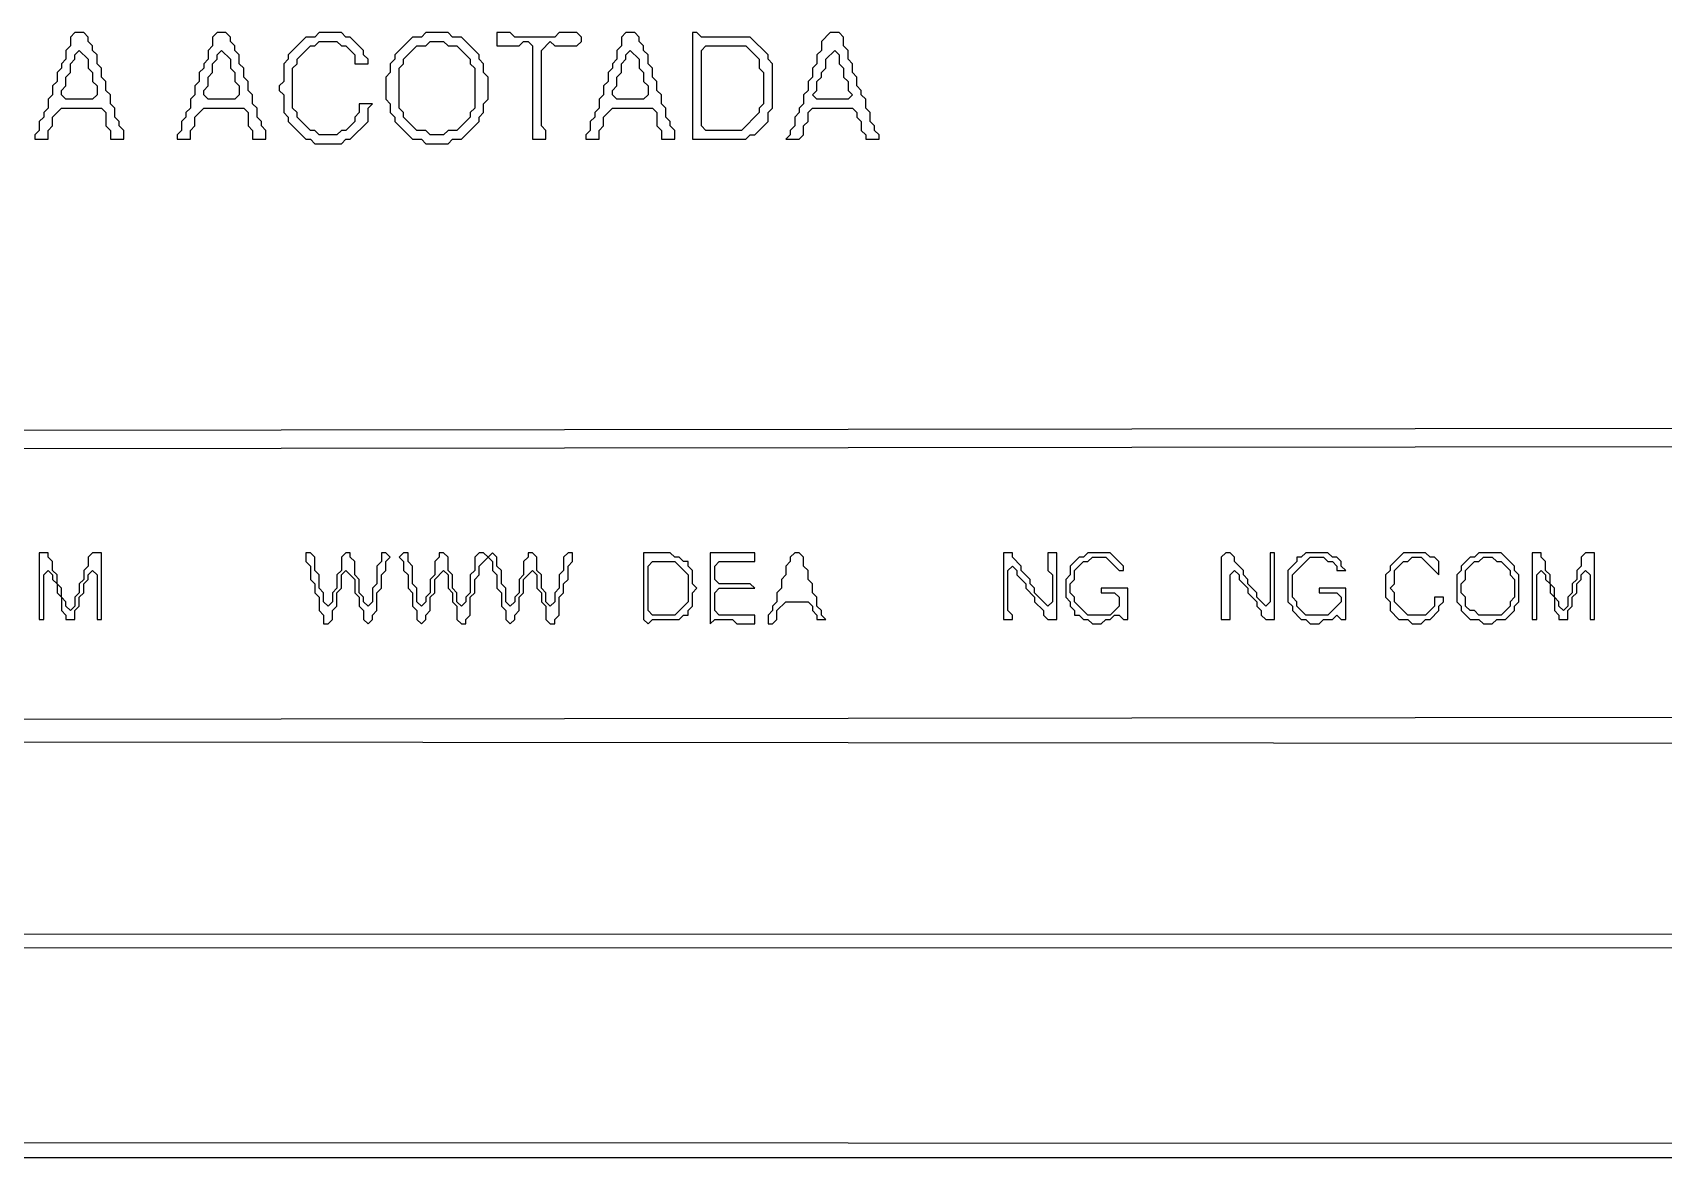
# Model space of a CAD drawing. Extents: x 17 to 323, y -435 to -5.
# Drawn here: x 248.95 to 285.65, y -434.9 to -409.6 of the extents above; entities that cross this region are included whole.
import ezdxf

# ---------------------------------------------------------------- set-up
doc = ezdxf.new("R2010")
doc.units = 0

msp = doc.modelspace()

# ---------------------------------------------------------------- linework, layer by layer
at = {"layer": 'CONTOURS'}
for p, q in [((249.8, -409.9), (249.7, -410)), ((249.9, -409.6), (249.8, -409.7)), ((249.8, -409.7), (249.8, -409.9)), ((250.1, -409.6), (249.9, -409.6)), ((250.2, -409.7), (250.1, -409.6)), ((250.2, -409.8), (250.2, -409.7)), ((250.3, -409.9), (250.2, -409.8)), ((250.3, -410), (250.3, -409.9)), ((253, -409.9), (252.9, -410)), ((253.1, -409.6), (253, -409.7)), ((253, -409.7), (253, -409.9)), ((253.3, -409.6), (253.1, -409.6)), ((253.4, -409.7), (253.3, -409.6)), ((253.4, -409.8), (253.4, -409.7)), ((253.5, -409.9), (253.4, -409.8)), ((253.5, -410), (253.5, -409.9)), ((255.1, -409.7), (254.7, -410.1)), ((254.9, -410.2), (255.2, -409.9)), ((255.3, -409.7), (255.1, -409.7)), ((255.2, -409.9), (255.3, -409.9)), ((255.4, -409.6), (255.3, -409.7)), ((255.3, -409.9), (255.4, -409.8)), ((255.9, -409.6), (255.4, -409.6)), ((255.4, -409.8), (255.8, -409.8)), ((255.8, -409.8), (255.9, -409.9)), ((256, -409.7), (255.9, -409.6)), ((255.9, -409.9), (256, -409.9)), ((256.1, -409.7), (256, -409.7)), ((256, -409.9), (256.2, -410.1)), ((256.4, -410), (256.1, -409.7)), ((257.5, -409.7), (257.1, -410.1)), ((257.3, -410.2), (257.6, -409.9)), ((257.7, -409.7), (257.5, -409.7)), ((257.6, -409.9), (257.8, -409.9)), ((257.8, -409.6), (257.7, -409.7)), ((258.3, -409.6), (257.8, -409.6)), ((257.8, -409.9), (257.9, -409.8)), ((257.9, -409.8), (258.2, -409.8)), ((258.2, -409.8), (258.3, -409.9)), ((258.4, -409.7), (258.3, -409.6)), ((258.3, -409.9), (258.5, -409.9)), ((258.6, -409.7), (258.4, -409.7)), ((258.5, -409.9), (258.8, -410.2)), ((259, -410.1), (258.6, -409.7)), ((259.4, -409.6), (259.4, -409.9)), ((259.7, -409.6), (259.4, -409.6)), ((259.4, -409.9), (259.9, -409.9)), ((259.8, -409.7), (259.7, -409.6)), ((260.7, -409.7), (259.8, -409.7)), ((259.9, -409.9), (260, -409.8)), ((260, -409.8), (260.1, -409.8)), ((260.1, -409.8), (260.2, -409.9)), ((260.2, -409.9), (260.2, -412)), ((260.4, -410), (260.6, -409.8)), ((260.6, -409.8), (260.7, -409.9)), ((260.8, -409.6), (260.7, -409.7)), ((260.7, -409.9), (261.2, -409.9)), ((261.2, -409.6), (260.8, -409.6)), ((261.3, -409.7), (261.2, -409.6)), ((261.2, -409.9), (261.3, -409.8)), ((261.3, -409.8), (261.3, -409.7)), ((262.2, -409.9), (262.1, -410)), ((262.3, -409.6), (262.2, -409.7)), ((262.2, -409.7), (262.2, -409.9)), ((262.5, -409.6), (262.3, -409.6)), ((262.6, -409.7), (262.5, -409.6)), ((262.6, -409.8), (262.6, -409.7)), ((262.7, -409.9), (262.6, -409.8)), ((262.7, -410), (262.7, -409.9)), ((263.8, -409.6), (263.8, -412)), ((263.9, -409.6), (263.8, -409.6)), ((264, -409.7), (263.9, -409.6)), ((265.1, -409.7), (264, -409.7)), ((264, -410), (264.1, -409.9)), ((264.1, -409.9), (265, -409.9)), ((265, -409.9), (265.3, -410.2)), ((265.5, -410.1), (265.1, -409.7)), ((266.9, -409.6), (266.7, -409.8)), ((266.7, -409.8), (266.7, -410)), ((267.1, -409.6), (266.9, -409.6)), ((267.2, -409.7), (267.1, -409.6)), ((267.2, -409.9), (267.2, -409.7)), ((267.3, -410), (267.2, -409.9)), ((249.7, -410.2), (249.6, -410.3)), ((249.6, -410.3), (249.6, -410.4)), ((249.7, -410), (249.7, -410.2)), ((249.8, -410.3), (249.9, -410.2)), ((249.8, -410.5), (249.8, -410.3)), ((249.9, -410.1), (250, -410)), ((249.9, -410.2), (249.9, -410.1)), ((250, -410), (250.2, -410.2)), ((250.2, -410.2), (250.2, -410.4)), ((250.4, -410.1), (250.3, -410)), ((250.4, -410.3), (250.4, -410.1)), ((250.5, -410.4), (250.4, -410.3)), ((252.9, -410.2), (252.8, -410.3)), ((252.8, -410.3), (252.8, -410.4)), ((252.9, -410), (252.9, -410.2)), ((253, -410.3), (253.1, -410.2)), ((253, -410.5), (253, -410.3)), ((253.1, -410.1), (253.2, -410)), ((253.1, -410.2), (253.1, -410.1)), ((253.2, -410), (253.4, -410.2)), ((253.4, -410.2), (253.4, -410.4)), ((253.6, -410.1), (253.5, -410)), ((253.6, -410.3), (253.6, -410.1)), ((253.7, -410.4), (253.6, -410.3)), ((254.7, -410.2), (254.6, -410.3)), ((254.6, -410.3), (254.6, -410.7)), ((254.7, -410.1), (254.7, -410.2)), ((254.8, -410.4), (254.9, -410.3)), ((254.9, -410.3), (254.9, -410.2)), ((256.2, -410.1), (256.2, -410.3)), ((256.2, -410.3), (256.5, -410.3)), ((256.4, -410.1), (256.4, -410)), ((256.5, -410.2), (256.4, -410.1)), ((256.5, -410.3), (256.5, -410.2)), ((257.1, -410.2), (257, -410.3)), ((257, -410.3), (257, -410.5)), ((257.1, -410.1), (257.1, -410.2)), ((257.2, -410.4), (257.3, -410.3)), ((257.3, -410.3), (257.3, -410.2)), ((258.8, -410.2), (258.8, -410.3)), ((258.8, -410.3), (258.9, -410.4)), ((259, -410.2), (259, -410.1)), ((259.1, -410.3), (259, -410.2)), ((259.1, -410.5), (259.1, -410.3)), ((260.4, -411.7), (260.4, -410)), ((262.1, -410.2), (262, -410.3)), ((262, -410.3), (262, -410.4)), ((262.1, -410), (262.1, -410.2)), ((262.2, -410.3), (262.3, -410.2)), ((262.2, -410.5), (262.2, -410.3)), ((262.3, -410.1), (262.4, -410)), ((262.3, -410.2), (262.3, -410.1)), ((262.4, -410), (262.6, -410.2)), ((262.6, -410.2), (262.6, -410.4)), ((262.8, -410.1), (262.7, -410)), ((262.8, -410.3), (262.8, -410.1)), ((262.9, -410.4), (262.8, -410.3)), ((264, -411.7), (264, -410)), ((265.3, -410.2), (265.3, -410.4)), ((265.5, -410.2), (265.5, -410.1)), ((265.6, -410.3), (265.5, -410.2)), ((265.6, -411.3), (265.6, -410.3)), ((266.6, -410.3), (266.5, -410.4)), ((266.7, -410), (266.6, -410.1)), ((266.6, -410.1), (266.6, -410.3)), ((266.8, -410.2), (267, -410)), ((266.8, -410.4), (266.8, -410.2)), ((267, -410), (267.1, -410.1)), ((267.1, -410.1), (267.1, -410.3)), ((267.1, -410.3), (267.2, -410.4)), ((267.3, -410.2), (267.3, -410)), ((267.4, -410.3), (267.3, -410.2)), ((267.4, -410.5), (267.4, -410.3)), ((249.6, -410.4), (249.5, -410.5)), ((249.5, -410.5), (249.5, -410.7)), ((249.7, -410.6), (249.8, -410.5)), ((249.7, -410.8), (249.7, -410.6)), ((250.2, -410.4), (250.3, -410.5)), ((250.3, -410.5), (250.3, -410.7)), ((250.5, -410.6), (250.5, -410.4)), ((250.6, -410.7), (250.5, -410.6)), ((252.8, -410.4), (252.7, -410.5)), ((252.7, -410.5), (252.7, -410.7)), ((252.9, -410.6), (253, -410.5)), ((252.9, -410.8), (252.9, -410.6)), ((253.4, -410.4), (253.5, -410.5)), ((253.5, -410.5), (253.5, -410.7)), ((253.7, -410.6), (253.7, -410.4)), ((253.8, -410.7), (253.7, -410.6)), ((254.8, -411.3), (254.8, -410.4)), ((257, -410.5), (256.9, -410.6)), ((256.9, -410.6), (256.9, -411.1)), ((257.2, -411.3), (257.2, -410.4)), ((258.9, -410.4), (258.9, -411.3)), ((259.2, -410.6), (259.1, -410.5)), ((259.2, -411.1), (259.2, -410.6)), ((262, -410.4), (261.9, -410.5)), ((261.9, -410.5), (261.9, -410.7)), ((262.1, -410.6), (262.2, -410.5)), ((262.1, -410.8), (262.1, -410.6)), ((262.6, -410.4), (262.7, -410.5)), ((262.7, -410.5), (262.7, -410.7)), ((262.9, -410.6), (262.9, -410.4)), ((263, -410.7), (262.9, -410.6)), ((265.3, -410.4), (265.4, -410.5)), ((265.4, -410.5), (265.4, -411.2)), ((266.5, -410.6), (266.4, -410.7)), ((266.5, -410.4), (266.5, -410.6)), ((266.6, -410.7), (266.7, -410.6)), ((266.7, -410.5), (266.8, -410.4)), ((266.7, -410.6), (266.7, -410.5)), ((267.2, -410.4), (267.2, -410.6)), ((267.2, -410.6), (267.3, -410.7)), ((267.5, -410.6), (267.4, -410.5)), ((267.5, -410.8), (267.5, -410.6)), ((249.4, -411), (249.3, -411.1)), ((249.5, -410.7), (249.4, -410.8)), ((249.4, -410.8), (249.4, -411)), ((249.6, -410.9), (249.7, -410.8)), ((249.6, -411), (249.6, -410.9)), ((249.7, -411.1), (249.6, -411)), ((250.3, -410.7), (250.4, -410.8)), ((250.4, -411), (250.3, -411.1)), ((250.4, -410.8), (250.4, -411)), ((250.6, -410.9), (250.6, -410.7)), ((250.7, -411), (250.6, -410.9)), ((250.7, -411.2), (250.7, -411)), ((252.6, -411), (252.5, -411.1)), ((252.7, -410.7), (252.6, -410.8)), ((252.6, -410.8), (252.6, -411)), ((252.8, -410.9), (252.9, -410.8)), ((252.8, -411), (252.8, -410.9)), ((252.9, -411.1), (252.8, -411)), ((253.5, -410.7), (253.6, -410.8)), ((253.6, -411), (253.5, -411.1)), ((253.6, -410.8), (253.6, -411)), ((253.8, -410.9), (253.8, -410.7)), ((253.9, -411), (253.8, -410.9)), ((253.9, -411.2), (253.9, -411)), ((254.6, -410.7), (254.5, -410.8)), ((254.5, -410.8), (254.5, -410.9)), ((254.5, -410.9), (254.6, -411)), ((254.6, -411), (254.6, -411.4)), ((261.8, -411), (261.7, -411.1)), ((261.9, -410.7), (261.8, -410.8)), ((261.8, -410.8), (261.8, -411)), ((262, -410.9), (262.1, -410.8)), ((262, -411), (262, -410.9)), ((262.1, -411.1), (262, -411)), ((262.7, -410.7), (262.8, -410.8)), ((262.8, -411), (262.7, -411.1)), ((262.8, -410.8), (262.8, -411)), ((263, -410.9), (263, -410.7)), ((263.1, -411), (263, -410.9)), ((263.1, -411.2), (263.1, -411)), ((266.4, -410.9), (266.3, -411)), ((266.3, -411), (266.3, -411.2)), ((266.4, -410.7), (266.4, -410.9)), ((266.5, -411), (266.6, -410.9)), ((266.6, -411.1), (266.5, -411)), ((266.6, -410.9), (266.6, -410.7)), ((267.3, -410.7), (267.3, -410.9)), ((267.3, -410.9), (267.4, -411)), ((267.4, -411), (267.3, -411.1)), ((267.6, -410.9), (267.5, -410.8)), ((267.6, -411), (267.6, -410.9)), ((267.7, -411.1), (267.6, -411)), ((249.3, -411.3), (249.2, -411.4)), ((249.2, -411.4), (249.2, -411.5)), ((249.3, -411.1), (249.3, -411.3)), ((249.4, -411.5), (249.6, -411.3)), ((249.6, -411.3), (250.5, -411.3)), ((250.3, -411.1), (249.7, -411.1)), ((250.5, -411.3), (250.6, -411.4)), ((250.6, -411.4), (250.6, -411.7)), ((250.8, -411.3), (250.7, -411.2)), ((250.8, -411.5), (250.8, -411.3)), ((252.5, -411.3), (252.4, -411.4)), ((252.4, -411.4), (252.4, -411.5)), ((252.5, -411.1), (252.5, -411.3)), ((252.6, -411.5), (252.8, -411.3)), ((252.8, -411.3), (253.7, -411.3)), ((253.5, -411.1), (252.9, -411.1)), ((253.7, -411.3), (253.8, -411.4)), ((253.8, -411.4), (253.8, -411.7)), ((254, -411.3), (253.9, -411.2)), ((254, -411.5), (254, -411.3)), ((254.6, -411.4), (254.7, -411.5)), ((254.9, -411.4), (254.8, -411.3)), ((254.9, -411.5), (254.9, -411.4)), ((256.3, -411.4), (256.2, -411.5)), ((256.6, -411.2), (256.3, -411.2)), ((256.3, -411.2), (256.3, -411.4)), ((256.5, -411.3), (256.6, -411.2)), ((256.5, -411.6), (256.5, -411.3)), ((256.9, -411.1), (257, -411.2)), ((257, -411.2), (257, -411.4)), ((257, -411.4), (257.1, -411.5)), ((257.3, -411.4), (257.2, -411.3)), ((257.3, -411.5), (257.3, -411.4)), ((258.9, -411.3), (258.8, -411.4)), ((258.8, -411.4), (258.8, -411.5)), ((259, -411.5), (259.1, -411.4)), ((259.1, -411.2), (259.2, -411.1)), ((259.1, -411.4), (259.1, -411.2)), ((261.7, -411.3), (261.6, -411.4)), ((261.6, -411.4), (261.6, -411.5)), ((261.7, -411.1), (261.7, -411.3)), ((261.8, -411.5), (262, -411.3)), ((262, -411.3), (262.9, -411.3)), ((262.7, -411.1), (262.1, -411.1)), ((262.9, -411.3), (263, -411.4)), ((263, -411.4), (263, -411.7)), ((263.2, -411.3), (263.1, -411.2)), ((263.2, -411.5), (263.2, -411.3)), ((265.3, -411.4), (264.9, -411.8)), ((265.4, -411.2), (265.3, -411.3)), ((265.3, -411.3), (265.3, -411.4)), ((265.5, -411.4), (265.6, -411.3)), ((265.5, -411.6), (265.5, -411.4)), ((266.2, -411.4), (266.1, -411.5)), ((266.3, -411.2), (266.2, -411.3)), ((266.2, -411.3), (266.2, -411.4)), ((266.4, -411.4), (266.5, -411.3)), ((266.4, -411.6), (266.4, -411.4)), ((266.5, -411.3), (267.4, -411.3)), ((267.3, -411.1), (266.6, -411.1)), ((267.4, -411.3), (267.5, -411.4)), ((267.5, -411.4), (267.5, -411.5)), ((267.7, -411.3), (267.7, -411.1)), ((267.8, -411.4), (267.7, -411.3)), ((267.8, -411.6), (267.8, -411.4)), ((249.2, -411.5), (249.1, -411.6)), ((249.1, -411.6), (249.1, -411.8)), ((249.3, -411.8), (249.4, -411.7)), ((249.4, -411.7), (249.4, -411.5)), ((250.6, -411.7), (250.7, -411.8)), ((250.9, -411.6), (250.8, -411.5)), ((250.9, -411.7), (250.9, -411.6)), ((251, -411.8), (250.9, -411.7)), ((252.4, -411.5), (252.3, -411.6)), ((252.3, -411.6), (252.3, -411.8)), ((252.5, -411.8), (252.6, -411.7)), ((252.6, -411.7), (252.6, -411.5)), ((253.8, -411.7), (253.9, -411.8)), ((254.1, -411.6), (254, -411.5)), ((254.1, -411.7), (254.1, -411.6)), ((254.2, -411.8), (254.1, -411.7)), ((254.7, -411.5), (254.7, -411.6)), ((254.7, -411.6), (255.1, -412)), ((255.2, -411.8), (254.9, -411.5)), ((256.2, -411.6), (256, -411.8)), ((256.1, -412), (256.5, -411.6)), ((256.2, -411.5), (256.2, -411.6)), ((257.1, -411.5), (257.1, -411.6)), ((257.1, -411.6), (257.5, -412)), ((257.6, -411.8), (257.3, -411.5)), ((258.8, -411.5), (258.5, -411.8)), ((258.6, -412), (259, -411.6)), ((259, -411.6), (259, -411.5)), ((260.5, -411.8), (260.4, -411.7)), ((261.6, -411.5), (261.5, -411.6)), ((261.5, -411.6), (261.5, -411.8)), ((261.7, -411.8), (261.8, -411.7)), ((261.8, -411.7), (261.8, -411.5)), ((263, -411.7), (263.1, -411.8)), ((263.3, -411.6), (263.2, -411.5)), ((263.3, -411.7), (263.3, -411.6)), ((263.4, -411.8), (263.3, -411.7)), ((264.1, -411.8), (264, -411.7)), ((265.2, -411.9), (265.5, -411.6)), ((266.1, -411.7), (266, -411.8)), ((266.1, -411.5), (266.1, -411.7)), ((266.3, -411.7), (266.4, -411.6)), ((266.3, -411.9), (266.3, -411.7)), ((267.5, -411.5), (267.6, -411.6)), ((267.6, -411.6), (267.6, -411.8)), ((267.9, -411.7), (267.8, -411.6)), ((267.9, -411.8), (267.9, -411.7)), ((249.1, -411.8), (249, -411.9)), ((249, -411.9), (249, -412)), ((249, -412), (249.3, -412)), ((249.3, -412), (249.3, -411.8)), ((250.7, -411.8), (250.7, -412)), ((250.7, -412), (251, -412)), ((251, -412), (251, -411.8)), ((252.3, -411.8), (252.2, -411.9)), ((252.2, -411.9), (252.2, -412)), ((252.2, -412), (252.5, -412)), ((252.5, -412), (252.5, -411.8)), ((253.9, -411.8), (253.9, -412)), ((253.9, -412), (254.2, -412)), ((254.2, -412), (254.2, -411.8)), ((255.1, -412), (255.2, -412)), ((255.3, -411.8), (255.2, -411.8)), ((255.2, -412), (255.3, -412.1)), ((255.4, -411.9), (255.3, -411.8)), ((255.3, -412.1), (255.9, -412.1)), ((255.8, -411.9), (255.4, -411.9)), ((255.9, -411.8), (255.8, -411.9)), ((256, -411.8), (255.9, -411.8)), ((255.9, -412.1), (256, -412)), ((256, -412), (256.1, -412)), ((257.5, -412), (257.7, -412)), ((257.8, -411.8), (257.6, -411.8)), ((257.7, -412), (257.8, -412.1)), ((257.9, -411.9), (257.8, -411.8)), ((257.8, -412.1), (258.3, -412.1)), ((258.2, -411.9), (257.9, -411.9)), ((258.3, -411.8), (258.2, -411.9)), ((258.5, -411.8), (258.3, -411.8)), ((258.3, -412.1), (258.4, -412)), ((258.4, -412), (258.6, -412)), ((260.2, -412), (260.5, -412)), ((260.5, -412), (260.5, -411.8)), ((261.5, -411.8), (261.4, -411.9)), ((261.4, -411.9), (261.4, -412)), ((261.4, -412), (261.7, -412)), ((261.7, -412), (261.7, -411.8)), ((263.1, -411.8), (263.1, -412)), ((263.1, -412), (263.4, -412)), ((263.4, -412), (263.4, -411.8)), ((263.8, -412), (265, -412)), ((264.9, -411.8), (264.1, -411.8)), ((265, -412), (265.1, -411.9)), ((265.1, -411.9), (265.2, -411.9)), ((266, -411.9), (265.9, -412)), ((265.9, -412), (266.2, -412)), ((266, -411.8), (266, -411.9)), ((266.2, -412), (266.3, -411.9)), ((267.6, -411.8), (267.7, -411.9)), ((267.7, -411.9), (267.7, -412)), ((267.7, -412), (268, -412)), ((268, -411.9), (267.9, -411.8)), ((268, -412), (268, -411.9)), ((291.4, -418.5), (208.9, -418.6)), ((208.8, -419), (291.3, -418.9)), ((249.1, -421.3), (249.1, -422.8)), ((249.3, -421.3), (249.1, -421.3)), ((249.3, -421.4), (249.3, -421.3)), ((250.3, -421.3), (250.2, -421.4)), ((250.5, -421.3), (250.3, -421.3)), ((250.5, -422.8), (250.5, -421.3)), ((255.1, -421.3), (255.1, -421.5)), ((255.2, -421.3), (255.1, -421.3)), ((255.3, -421.4), (255.2, -421.3)), ((256, -421.3), (255.9, -421.4)), ((256.1, -421.3), (256, -421.3)), ((256.1, -421.4), (256.1, -421.3)), ((256.9, -421.3), (256.8, -421.3)), ((256.8, -421.3), (256.8, -421.5)), ((257, -421.4), (256.9, -421.3)), ((257.3, -421.3), (257.2, -421.4)), ((257.4, -421.3), (257.3, -421.3)), ((257.4, -421.5), (257.4, -421.3)), ((258.2, -421.3), (258.1, -421.3)), ((258.1, -421.3), (258.1, -421.4)), ((258.3, -421.4), (258.2, -421.3)), ((259, -421.3), (258.9, -421.4)), ((259.1, -421.3), (259, -421.3)), ((259.2, -421.4), (259.1, -421.3)), ((259.3, -421.3), (259.2, -421.4)), ((259.4, -421.4), (259.3, -421.3)), ((260.2, -421.3), (260.1, -421.3)), ((260.1, -421.3), (260.1, -421.4)), ((260.3, -421.4), (260.2, -421.3)), ((261, -421.3), (260.9, -421.4)), ((261.1, -421.3), (261, -421.3)), ((261.1, -421.5), (261.1, -421.3)), ((262.7, -421.3), (262.7, -422.8)), ((263.3, -421.3), (262.7, -421.3)), ((263.4, -421.4), (263.3, -421.3)), ((264.2, -421.3), (264.2, -422.9)), ((265.2, -421.3), (264.2, -421.3)), ((265.2, -421.5), (265.2, -421.3)), ((266.1, -421.3), (266, -421.4)), ((266.2, -421.3), (266.1, -421.3)), ((266.3, -421.4), (266.2, -421.3)), ((270.8, -421.3), (270.8, -422.8)), ((271, -421.3), (270.8, -421.3)), ((271, -421.4), (271, -421.3)), ((272, -421.3), (271.8, -421.3)), ((271.8, -421.3), (271.8, -421.7)), ((272, -422.8), (272, -421.3)), ((272.7, -421.3), (272.6, -421.4)), ((273.2, -421.3), (272.7, -421.3)), ((273.5, -421.6), (273.2, -421.3)), ((275.8, -421.3), (275.7, -421.4)), ((275.9, -421.3), (275.8, -421.3)), ((276, -421.4), (275.9, -421.3)), ((276.9, -421.3), (276.8, -421.3)), ((276.8, -421.3), (276.8, -422.4)), ((276.9, -422.8), (276.9, -421.3)), ((277.6, -421.3), (277.5, -421.4)), ((278.1, -421.3), (277.6, -421.3)), ((278.2, -421.4), (278.1, -421.3)), ((279.8, -421.3), (279.5, -421.6)), ((280.3, -421.3), (279.8, -421.3)), ((280.4, -421.4), (280.3, -421.3)), ((281.5, -421.3), (281.4, -421.4)), ((282, -421.3), (281.5, -421.3)), ((282.3, -421.6), (282, -421.3)), ((282.7, -421.3), (282.7, -422.8)), ((282.9, -421.3), (282.7, -421.3)), ((282.9, -421.4), (282.9, -421.3)), ((283.9, -421.3), (283.8, -421.4)), ((284.1, -421.3), (283.9, -421.3)), ((284.1, -422.8), (284.1, -421.3)), ((249.4, -421.5), (249.3, -421.4)), ((249.4, -421.7), (249.4, -421.5)), ((250.2, -421.6), (250.1, -421.7)), ((250.2, -421.4), (250.2, -421.6)), ((255.1, -421.5), (255.2, -421.6)), ((255.2, -421.6), (255.2, -421.9)), ((255.3, -421.7), (255.3, -421.4)), ((255.9, -421.4), (255.9, -421.7)), ((256.2, -421.5), (256.1, -421.4)), ((256.2, -421.8), (256.2, -421.5)), ((256.8, -421.5), (256.7, -421.6)), ((256.7, -421.6), (256.7, -422)), ((256.9, -421.5), (257, -421.4)), ((256.9, -421.7), (256.9, -421.5)), ((257.2, -421.4), (257.3, -421.5)), ((257.3, -421.5), (257.3, -421.7)), ((257.5, -421.6), (257.4, -421.5)), ((257.5, -422), (257.5, -421.6)), ((258.1, -421.4), (258, -421.5)), ((258, -421.5), (258, -421.8)), ((258.3, -421.7), (258.3, -421.4)), ((258.9, -421.4), (258.9, -421.7)), ((259, -421.6), (259.2, -421.4)), ((259, -421.8), (259, -421.6)), ((259.2, -421.4), (259.3, -421.5)), ((259.3, -421.5), (259.3, -421.7)), ((259.4, -421.6), (259.4, -421.4)), ((259.5, -421.7), (259.4, -421.6)), ((260.1, -421.4), (260, -421.5)), ((260, -421.5), (260, -421.8)), ((260.3, -421.7), (260.3, -421.4)), ((260.9, -421.4), (260.9, -421.7)), ((261, -421.6), (261.1, -421.5)), ((261, -421.9), (261, -421.6)), ((262.8, -421.6), (262.9, -421.5)), ((262.8, -422.6), (262.8, -421.6)), ((262.9, -421.5), (263.4, -421.5)), ((263.5, -421.4), (263.4, -421.4)), ((263.4, -421.5), (263.7, -421.8)), ((263.6, -421.5), (263.5, -421.4)), ((263.7, -421.5), (263.6, -421.5)), ((263.7, -421.6), (263.7, -421.5)), ((263.8, -421.7), (263.7, -421.6)), ((264.3, -421.6), (264.4, -421.5)), ((264.3, -421.9), (264.3, -421.6)), ((264.4, -421.5), (265.2, -421.5)), ((266, -421.5), (265.9, -421.6)), ((265.9, -421.6), (265.9, -421.8)), ((266, -421.4), (266, -421.5)), ((266.3, -421.6), (266.3, -421.4)), ((266.4, -421.7), (266.3, -421.6)), ((270.9, -421.7), (271, -421.6)), ((271.2, -421.6), (271, -421.4)), ((271, -421.6), (271.1, -421.7)), ((271.2, -421.7), (271.2, -421.6)), ((272.5, -421.4), (272.3, -421.6)), ((272.3, -421.6), (272.3, -421.8)), ((272.4, -421.7), (272.6, -421.5)), ((272.6, -421.4), (272.5, -421.4)), ((272.6, -421.5), (272.7, -421.5)), ((272.7, -421.5), (272.8, -421.4)), ((272.8, -421.4), (273.1, -421.4)), ((273.1, -421.4), (273.4, -421.7)), ((273.5, -421.7), (273.5, -421.6)), ((275.7, -421.4), (275.7, -422.8)), ((276, -421.5), (276, -421.4)), ((276.2, -421.7), (276, -421.5)), ((277.4, -421.5), (277.2, -421.7)), ((277.3, -421.8), (277.7, -421.4)), ((277.4, -421.4), (277.4, -421.5)), ((277.5, -421.4), (277.4, -421.4)), ((277.7, -421.4), (278, -421.4)), ((278, -421.4), (278.1, -421.5)), ((278.1, -421.5), (278.2, -421.5)), ((278.3, -421.4), (278.2, -421.4)), ((278.2, -421.5), (278.3, -421.6)), ((278.4, -421.5), (278.3, -421.4)), ((278.3, -421.6), (278.3, -421.7)), ((278.4, -421.6), (278.4, -421.5)), ((278.5, -421.7), (278.4, -421.6)), ((279.5, -421.6), (279.5, -421.7)), ((279.6, -421.7), (279.8, -421.5)), ((279.8, -421.5), (279.9, -421.5)), ((279.9, -421.5), (280, -421.4)), ((280, -421.4), (280.2, -421.4)), ((280.2, -421.4), (280.6, -421.8)), ((280.5, -421.4), (280.4, -421.4)), ((280.6, -421.5), (280.5, -421.4)), ((280.6, -421.8), (280.6, -421.5)), ((281.3, -421.4), (281.1, -421.6)), ((281.1, -421.6), (281.1, -421.7)), ((281.2, -421.7), (281.4, -421.5)), ((281.4, -421.4), (281.3, -421.4)), ((281.4, -421.5), (281.5, -421.5)), ((281.5, -421.5), (281.6, -421.4)), ((281.6, -421.4), (281.8, -421.4)), ((281.8, -421.4), (281.9, -421.5)), ((281.9, -421.5), (282, -421.5)), ((282, -421.5), (282.2, -421.7)), ((282.3, -421.7), (282.3, -421.6)), ((283, -421.5), (282.9, -421.4)), ((283, -421.7), (283, -421.5)), ((283.8, -421.6), (283.7, -421.7)), ((283.8, -421.4), (283.8, -421.6)), ((249.2, -421.8), (249.3, -421.7)), ((249.2, -422.8), (249.2, -421.8)), ((249.3, -421.7), (249.4, -421.8)), ((249.5, -421.8), (249.4, -421.7)), ((249.4, -421.8), (249.4, -421.9)), ((249.4, -421.9), (249.5, -422)), ((249.5, -422), (249.5, -421.8)), ((249.5, -422), (249.5, -422.2)), ((249.6, -422.1), (249.5, -422)), ((250.1, -421.9), (250, -422)), ((250, -422), (250, -422.2)), ((250.1, -421.7), (250.1, -421.9)), ((250.1, -422), (250.2, -421.9)), ((250.1, -422.2), (250.1, -422)), ((250.2, -421.8), (250.3, -421.7)), ((250.2, -421.9), (250.2, -421.8)), ((250.3, -421.7), (250.4, -421.8)), ((250.4, -421.8), (250.4, -422.8)), ((255.2, -421.9), (255.3, -422)), ((255.4, -421.8), (255.3, -421.7)), ((255.3, -422), (255.3, -422.2)), ((255.4, -422.1), (255.4, -421.8)), ((255.9, -421.7), (255.8, -421.8)), ((255.8, -421.8), (255.8, -422.1)), ((255.9, -421.8), (256, -421.7)), ((255.9, -422.1), (255.9, -421.8)), ((256, -421.7), (256.2, -421.9)), ((256.3, -421.9), (256.2, -421.8)), ((256.2, -421.9), (256.2, -422.2)), ((256.3, -422.2), (256.3, -421.9)), ((256.7, -422), (256.6, -422.1)), ((256.8, -421.8), (256.9, -421.7)), ((256.8, -422.1), (256.8, -421.8)), ((257.3, -421.7), (257.4, -421.8)), ((257.4, -421.8), (257.4, -422.1)), ((257.6, -422.1), (257.5, -422)), ((258, -421.8), (257.9, -421.9)), ((257.9, -421.9), (257.9, -422.2)), ((258, -421.9), (258.2, -421.7)), ((258, -422.2), (258, -421.9)), ((258.2, -421.7), (258.3, -421.8)), ((258.4, -421.8), (258.3, -421.7)), ((258.3, -421.8), (258.3, -422.1)), ((258.4, -422.1), (258.4, -421.8)), ((258.9, -421.7), (258.8, -421.8)), ((258.8, -421.8), (258.8, -422.2)), ((258.9, -421.9), (259, -421.8)), ((258.9, -422.2), (258.9, -421.9)), ((259.3, -421.7), (259.4, -421.8)), ((259.4, -421.8), (259.4, -422.1)), ((259.5, -422), (259.5, -421.7)), ((259.6, -422.1), (259.5, -422)), ((260, -421.8), (259.9, -421.9)), ((259.9, -421.9), (259.9, -422.2)), ((260, -421.9), (260.2, -421.7)), ((260, -422.2), (260, -421.9)), ((260.2, -421.7), (260.3, -421.8)), ((260.4, -421.8), (260.3, -421.7)), ((260.3, -421.8), (260.3, -422.1)), ((260.4, -422.1), (260.4, -421.8)), ((260.9, -421.7), (260.8, -421.8)), ((260.8, -421.8), (260.8, -422.1)), ((260.9, -422), (261, -421.9)), ((260.9, -422.2), (260.9, -422)), ((263.7, -421.8), (263.7, -422.4)), ((263.8, -422), (263.8, -421.7)), ((263.9, -422.1), (263.8, -422)), ((264.4, -422), (264.3, -421.9)), ((265.1, -422), (264.4, -422)), ((265.2, -422.1), (265.1, -422)), ((265.9, -421.8), (265.8, -421.9)), ((265.8, -421.9), (265.8, -422.1)), ((266.4, -421.9), (266.4, -421.7)), ((266.5, -422), (266.4, -421.9)), ((266.5, -422.2), (266.5, -422)), ((270.9, -422.6), (270.9, -421.7)), ((271.1, -421.7), (271.1, -421.8)), ((271.1, -421.8), (271.3, -422)), ((271.4, -421.9), (271.2, -421.7)), ((271.3, -422), (271.3, -422.1)), ((271.4, -422), (271.4, -421.9)), ((271.5, -422.1), (271.4, -422)), ((271.8, -421.7), (271.9, -421.8)), ((271.9, -421.8), (271.9, -422.4)), ((272.3, -421.8), (272.2, -421.9)), ((272.2, -421.9), (272.2, -422.3)), ((272.3, -422), (272.4, -421.9)), ((272.3, -422.2), (272.3, -422)), ((272.4, -421.9), (272.4, -421.7)), ((273.4, -421.7), (273.5, -421.7)), ((275.9, -421.8), (276, -421.7)), ((275.9, -422.8), (275.9, -421.8)), ((276, -421.7), (276.1, -421.8)), ((276.1, -421.8), (276.1, -421.9)), ((276.1, -421.9), (276.3, -422.1)), ((276.2, -421.8), (276.2, -421.7)), ((276.3, -421.9), (276.2, -421.8)), ((276.3, -422), (276.3, -421.9)), ((276.5, -422.2), (276.3, -422)), ((277.2, -421.7), (277.2, -422.4)), ((277.3, -422.3), (277.3, -421.8)), ((278.3, -421.7), (278.5, -421.7)), ((279.5, -421.7), (279.4, -421.8)), ((279.4, -421.8), (279.4, -422.3)), ((279.5, -422.1), (279.6, -422)), ((279.6, -422), (279.6, -421.7)), ((281.1, -421.7), (281, -421.8)), ((281, -421.8), (281, -422.4)), ((281.1, -422), (281.2, -421.9)), ((281.1, -422.2), (281.1, -422)), ((281.2, -421.9), (281.2, -421.7)), ((282.2, -421.7), (282.2, -421.8)), ((282.2, -421.8), (282.3, -421.9)), ((282.4, -421.8), (282.3, -421.7)), ((282.3, -421.9), (282.3, -422.3)), ((282.4, -422.4), (282.4, -421.8)), ((282.8, -421.8), (282.9, -421.7)), ((282.8, -422.8), (282.8, -421.8)), ((282.9, -421.7), (283, -421.8)), ((283.1, -421.8), (283, -421.7)), ((283, -421.8), (283, -421.9)), ((283, -421.9), (283.1, -422)), ((283.1, -422), (283.1, -421.8)), ((283.1, -422), (283.1, -422.2)), ((283.2, -422.1), (283.1, -422)), ((283.7, -421.9), (283.6, -422)), ((283.6, -422), (283.6, -422.2)), ((283.7, -421.7), (283.7, -421.9)), ((283.7, -422), (283.8, -421.9)), ((283.7, -422.2), (283.7, -422)), ((283.8, -421.8), (283.9, -421.7)), ((283.8, -421.9), (283.8, -421.8)), ((283.9, -421.7), (284, -421.8)), ((284, -421.8), (284, -422.8)), ((249.5, -422.2), (249.6, -422.3)), ((249.6, -422.3), (249.6, -422.1)), ((249.6, -422.3), (249.6, -422.6)), ((249.7, -422.4), (249.6, -422.3)), ((249.7, -422.5), (249.7, -422.4)), ((250, -422.2), (249.9, -422.3)), ((249.9, -422.3), (249.9, -422.5)), ((250, -422.3), (250.1, -422.2)), ((250, -422.5), (250, -422.3)), ((255.3, -422.2), (255.4, -422.3)), ((255.5, -422.2), (255.4, -422.1)), ((255.4, -422.3), (255.4, -422.6)), ((255.5, -422.4), (255.5, -422.2)), ((255.6, -422.5), (255.5, -422.4)), ((255.7, -422.4), (255.6, -422.5)), ((255.8, -422.1), (255.7, -422.2)), ((255.7, -422.2), (255.7, -422.4)), ((255.8, -422.2), (255.9, -422.1)), ((255.8, -422.5), (255.8, -422.2)), ((256.2, -422.2), (256.3, -422.3)), ((256.4, -422.3), (256.3, -422.2)), ((256.3, -422.3), (256.3, -422.5)), ((256.4, -422.4), (256.4, -422.3)), ((256.5, -422.5), (256.4, -422.4)), ((256.6, -422.4), (256.5, -422.5)), ((256.6, -422.1), (256.6, -422.4)), ((256.7, -422.2), (256.8, -422.1)), ((256.7, -422.6), (256.7, -422.2)), ((257.4, -422.1), (257.5, -422.2)), ((257.5, -422.2), (257.5, -422.5)), ((257.6, -422.4), (257.6, -422.1)), ((257.7, -422.5), (257.6, -422.4)), ((257.8, -422.4), (257.7, -422.5)), ((257.9, -422.2), (257.8, -422.3)), ((257.8, -422.3), (257.8, -422.4)), ((257.9, -422.3), (258, -422.2)), ((257.9, -422.6), (257.9, -422.3)), ((258.3, -422.1), (258.4, -422.2)), ((258.5, -422.2), (258.4, -422.1)), ((258.4, -422.2), (258.4, -422.4)), ((258.4, -422.4), (258.5, -422.5)), ((258.5, -422.4), (258.5, -422.2)), ((258.6, -422.5), (258.5, -422.4)), ((258.7, -422.4), (258.6, -422.5)), ((258.8, -422.2), (258.7, -422.3)), ((258.7, -422.3), (258.7, -422.4)), ((258.8, -422.3), (258.9, -422.2)), ((258.8, -422.7), (258.8, -422.3)), ((259.4, -422.1), (259.5, -422.2)), ((259.5, -422.2), (259.5, -422.5)), ((259.6, -422.4), (259.6, -422.1)), ((259.7, -422.5), (259.6, -422.4)), ((259.8, -422.4), (259.7, -422.5)), ((259.9, -422.2), (259.8, -422.3)), ((259.8, -422.3), (259.8, -422.4)), ((259.9, -422.3), (260, -422.2)), ((259.9, -422.6), (259.9, -422.3)), ((260.3, -422.1), (260.4, -422.2)), ((260.5, -422.2), (260.4, -422.1)), ((260.4, -422.2), (260.4, -422.4)), ((260.4, -422.4), (260.5, -422.5)), ((260.5, -422.4), (260.5, -422.2)), ((260.6, -422.5), (260.5, -422.4)), ((260.7, -422.4), (260.6, -422.5)), ((260.8, -422.1), (260.7, -422.2)), ((260.7, -422.2), (260.7, -422.4)), ((260.8, -422.3), (260.9, -422.2)), ((260.8, -422.7), (260.8, -422.3)), ((263.7, -422.4), (263.4, -422.7)), ((263.8, -422.2), (263.9, -422.1)), ((263.8, -422.5), (263.8, -422.2)), ((264.3, -422.2), (264.4, -422.1)), ((264.3, -422.6), (264.3, -422.2)), ((264.4, -422.1), (265.2, -422.1)), ((265.7, -422.4), (265.6, -422.5)), ((265.8, -422.1), (265.7, -422.2)), ((265.7, -422.2), (265.7, -422.4)), ((265.7, -422.6), (265.9, -422.4)), ((265.9, -422.4), (266.4, -422.4)), ((266.4, -422.4), (266.5, -422.5)), ((266.6, -422.3), (266.5, -422.2)), ((266.6, -422.5), (266.6, -422.3)), ((271.3, -422.1), (271.5, -422.3)), ((271.5, -422.2), (271.5, -422.1)), ((271.8, -422.5), (271.5, -422.2)), ((271.5, -422.3), (271.5, -422.4)), ((271.5, -422.4), (271.7, -422.6)), ((271.9, -422.4), (271.8, -422.5)), ((272.2, -422.3), (272.3, -422.4)), ((272.4, -422.3), (272.3, -422.2)), ((272.3, -422.4), (272.3, -422.5)), ((272.4, -422.4), (272.4, -422.3)), ((272.7, -422.7), (272.4, -422.4)), ((273.6, -422.1), (273, -422.1)), ((273, -422.1), (273, -422.2)), ((273, -422.2), (273.3, -422.2)), ((273.3, -422.2), (273.4, -422.3)), ((273.4, -422.3), (273.4, -422.5)), ((273.6, -422.8), (273.6, -422.1)), ((276.3, -422.1), (276.3, -422.2)), ((276.3, -422.2), (276.5, -422.4)), ((276.5, -422.3), (276.5, -422.2)), ((276.7, -422.5), (276.5, -422.3)), ((276.5, -422.4), (276.5, -422.5)), ((276.8, -422.4), (276.7, -422.5)), ((277.2, -422.4), (277.3, -422.5)), ((277.4, -422.4), (277.3, -422.3)), ((277.4, -422.5), (277.4, -422.4)), ((278.5, -422.1), (277.9, -422.1)), ((277.9, -422.1), (277.9, -422.2)), ((277.9, -422.2), (278.3, -422.2)), ((278.4, -422.4), (278.1, -422.7)), ((278.3, -422.2), (278.4, -422.3)), ((278.4, -422.3), (278.4, -422.4)), ((278.5, -422.8), (278.5, -422.1)), ((279.4, -422.3), (279.5, -422.4)), ((279.6, -422.2), (279.5, -422.1)), ((279.5, -422.4), (279.5, -422.6)), ((279.6, -422.4), (279.6, -422.2)), ((279.9, -422.7), (279.6, -422.4)), ((280.7, -422.3), (280.5, -422.3)), ((280.5, -422.3), (280.5, -422.5)), ((280.6, -422.5), (280.7, -422.4)), ((280.7, -422.4), (280.7, -422.3)), ((281, -422.4), (281.1, -422.5)), ((281.2, -422.3), (281.1, -422.2)), ((281.2, -422.5), (281.2, -422.3)), ((282.3, -422.3), (282.2, -422.4)), ((282.2, -422.4), (282.2, -422.5)), ((282.3, -422.5), (282.4, -422.4)), ((283.1, -422.2), (283.2, -422.3)), ((283.2, -422.3), (283.2, -422.1)), ((283.2, -422.3), (283.2, -422.6)), ((283.3, -422.4), (283.2, -422.3)), ((283.3, -422.5), (283.3, -422.4)), ((283.6, -422.2), (283.5, -422.3)), ((283.5, -422.3), (283.5, -422.5)), ((283.6, -422.3), (283.7, -422.2)), ((283.6, -422.5), (283.6, -422.3)), ((249.6, -422.6), (249.7, -422.7)), ((249.8, -422.6), (249.7, -422.5)), ((249.7, -422.7), (249.7, -422.8)), ((249.9, -422.5), (249.8, -422.6)), ((249.9, -422.6), (250, -422.5)), ((249.9, -422.8), (249.9, -422.6)), ((255.4, -422.6), (255.5, -422.7)), ((255.5, -422.7), (255.5, -422.9)), ((255.7, -422.6), (255.8, -422.5)), ((255.7, -422.8), (255.7, -422.6)), ((256.3, -422.5), (256.4, -422.6)), ((256.4, -422.6), (256.4, -422.8)), ((256.6, -422.7), (256.7, -422.6)), ((256.6, -422.8), (256.6, -422.7)), ((257.5, -422.5), (257.6, -422.6)), ((257.6, -422.6), (257.6, -422.8)), ((257.8, -422.7), (257.9, -422.6)), ((257.8, -422.8), (257.8, -422.7)), ((258.5, -422.5), (258.5, -422.8)), ((258.7, -422.8), (258.8, -422.7)), ((259.5, -422.5), (259.6, -422.6)), ((259.6, -422.6), (259.6, -422.8)), ((259.8, -422.7), (259.9, -422.6)), ((259.8, -422.8), (259.8, -422.7)), ((260.5, -422.5), (260.5, -422.8)), ((260.7, -422.8), (260.8, -422.7)), ((262.9, -422.7), (262.8, -422.6)), ((263.4, -422.7), (262.9, -422.7)), ((263.5, -422.8), (263.6, -422.7)), ((263.6, -422.7), (263.7, -422.7)), ((263.7, -422.6), (263.8, -422.5)), ((263.7, -422.7), (263.7, -422.6)), ((264.4, -422.7), (264.3, -422.6)), ((265.2, -422.7), (264.4, -422.7)), ((265.2, -422.9), (265.2, -422.7)), ((265.6, -422.6), (265.5, -422.7)), ((265.5, -422.7), (265.5, -422.9)), ((265.6, -422.5), (265.6, -422.6)), ((265.7, -422.8), (265.7, -422.6)), ((266.5, -422.5), (266.5, -422.6)), ((266.5, -422.6), (266.6, -422.7)), ((266.7, -422.6), (266.6, -422.5)), ((266.6, -422.7), (266.6, -422.8)), ((266.7, -422.7), (266.7, -422.6)), ((266.8, -422.8), (266.7, -422.7)), ((271, -422.7), (270.9, -422.6)), ((271, -422.8), (271, -422.7)), ((271.7, -422.6), (271.7, -422.7)), ((271.7, -422.7), (271.8, -422.8)), ((272.3, -422.5), (272.4, -422.6)), ((272.4, -422.6), (272.4, -422.7)), ((272.4, -422.7), (272.5, -422.7)), ((272.5, -422.7), (272.6, -422.8)), ((273.2, -422.7), (272.7, -422.7)), ((273.4, -422.5), (273.2, -422.7)), ((273.2, -422.8), (273.3, -422.7)), ((273.3, -422.7), (273.4, -422.7)), ((273.4, -422.7), (273.5, -422.8)), ((276.5, -422.5), (276.6, -422.6)), ((276.6, -422.6), (276.6, -422.7)), ((276.6, -422.7), (276.7, -422.8)), ((277.3, -422.5), (277.3, -422.6)), ((277.3, -422.6), (277.5, -422.8)), ((277.6, -422.7), (277.4, -422.5)), ((278.1, -422.7), (277.6, -422.7)), ((278.2, -422.8), (278.3, -422.7)), ((278.3, -422.7), (278.4, -422.8)), ((279.5, -422.6), (279.7, -422.8)), ((280.3, -422.7), (279.9, -422.7)), ((280.5, -422.5), (280.3, -422.7)), ((280.4, -422.8), (280.6, -422.6)), ((280.6, -422.6), (280.6, -422.5)), ((281.1, -422.5), (281.1, -422.6)), ((281.1, -422.6), (281.3, -422.8)), ((281.3, -422.6), (281.2, -422.5)), ((281.4, -422.6), (281.3, -422.6)), ((281.5, -422.7), (281.4, -422.6)), ((282, -422.7), (281.5, -422.7)), ((282.2, -422.5), (282, -422.7)), ((282.1, -422.8), (282.3, -422.6)), ((282.3, -422.6), (282.3, -422.5)), ((283.2, -422.6), (283.3, -422.7)), ((283.4, -422.6), (283.3, -422.5)), ((283.3, -422.7), (283.3, -422.8)), ((283.5, -422.5), (283.4, -422.6)), ((283.5, -422.6), (283.6, -422.5)), ((283.5, -422.8), (283.5, -422.6)), ((249.1, -422.8), (249.2, -422.8)), ((249.7, -422.8), (249.9, -422.8)), ((250.4, -422.8), (250.5, -422.8)), ((255.5, -422.9), (255.6, -422.9)), ((255.6, -422.9), (255.7, -422.8)), ((256.4, -422.8), (256.5, -422.9)), ((256.5, -422.9), (256.6, -422.8)), ((257.6, -422.8), (257.7, -422.9)), ((257.7, -422.9), (257.8, -422.8)), ((258.5, -422.8), (258.6, -422.9)), ((258.6, -422.9), (258.7, -422.9)), ((258.7, -422.9), (258.7, -422.8)), ((259.6, -422.8), (259.7, -422.9)), ((259.7, -422.9), (259.8, -422.8)), ((260.5, -422.8), (260.6, -422.9)), ((260.6, -422.9), (260.7, -422.9)), ((260.7, -422.9), (260.7, -422.8)), ((262.7, -422.8), (262.8, -422.9)), ((262.8, -422.9), (262.9, -422.8)), ((262.9, -422.8), (263.5, -422.8)), ((264.2, -422.9), (264.3, -422.8)), ((264.3, -422.8), (264.7, -422.8)), ((264.7, -422.8), (264.8, -422.9)), ((264.8, -422.9), (265.2, -422.9)), ((265.5, -422.9), (265.6, -422.9)), ((265.6, -422.9), (265.7, -422.8)), ((266.6, -422.8), (266.8, -422.8)), ((270.8, -422.8), (271, -422.8)), ((271.8, -422.8), (272, -422.8)), ((272.6, -422.8), (272.7, -422.8)), ((272.7, -422.8), (272.8, -422.9)), ((272.8, -422.9), (273, -422.9)), ((273, -422.9), (273.1, -422.8)), ((273.1, -422.8), (273.2, -422.8)), ((273.5, -422.8), (273.6, -422.8)), ((275.7, -422.8), (275.9, -422.8)), ((276.7, -422.8), (276.9, -422.8)), ((277.5, -422.8), (277.6, -422.8)), ((277.6, -422.8), (277.7, -422.9)), ((277.7, -422.9), (277.9, -422.9)), ((277.9, -422.9), (278, -422.8)), ((278, -422.8), (278.2, -422.8)), ((278.4, -422.8), (278.5, -422.8)), ((279.7, -422.8), (279.9, -422.8)), ((279.9, -422.8), (280, -422.9)), ((280, -422.9), (280.2, -422.9)), ((280.2, -422.9), (280.3, -422.8)), ((280.3, -422.8), (280.4, -422.8)), ((281.3, -422.8), (281.5, -422.8)), ((281.5, -422.8), (281.6, -422.9)), ((281.6, -422.9), (281.8, -422.9)), ((281.8, -422.9), (281.9, -422.8)), ((281.9, -422.8), (282.1, -422.8)), ((282.7, -422.8), (282.8, -422.8)), ((283.3, -422.8), (283.5, -422.8)), ((284, -422.8), (284.1, -422.8)), ((291.4, -425), (208.9, -425.1)), ((26.3, -425.4), (313.2, -425.6)), ((21.5, -430.1), (318.1, -430.2)), ((317.7, -429.9), (21.8, -429.8)), ((322.4, -434.6), (17.2, -434.5)), ((16.9, -434.9), (322.7, -434.9))]:
    msp.add_line(p, q, dxfattribs=at)

doc.saveas('drawing.dxf')
